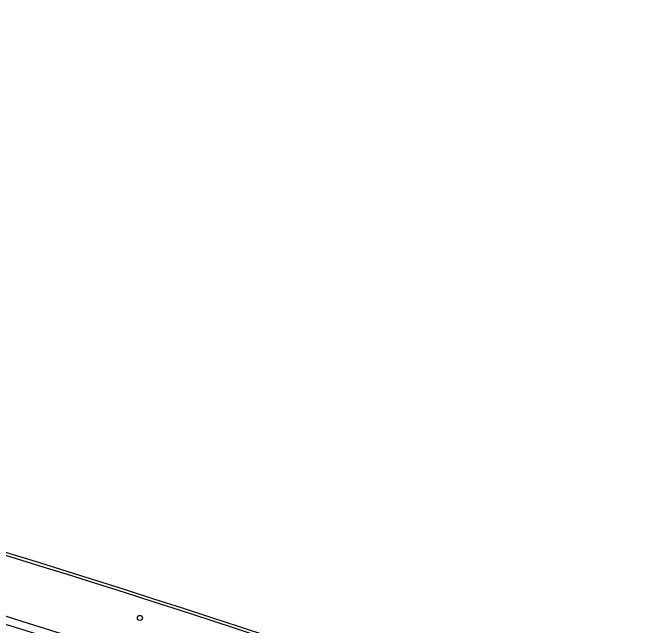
# Model space of a CAD drawing. Header units: inches. Extents: x 499362 to 502582, y 2542122 to 2545349.
# Drawn here: x 500166.4 to 500330.3, y 2544018.4 to 2544176.5 of the extents above; entities that cross this region are included whole.
import ezdxf

# ---------------------------------------------------------------- set-up
doc = ezdxf.new("R2010")
doc.units = ezdxf.units.IN
doc.header["$MEASUREMENT"] = 0
doc.layers.add('0-段落划分', color=2, linetype='Continuous')

# ---------------------------------------------------------------- blocks, each defined once
blk = doc.blocks.new('A$C3A006F90')
at = {"layer": '0-段落划分', "color": 2}
blk.add_circle((500199.15, 2544020.57), 0.65, dxfattribs=at)
blk.add_circle((500199.15, 2544020.57), 0.65, dxfattribs=at)
for radius, start in [(3216, 69.84663), (3216.75, 69.84663), (3201, 69.67678), (3199, 69.67678), (3183.25, 69.93549), (3184, 69.93549)]:
    blk.add_arc((499218.53, 2540962.97), radius, start, 87.41979, dxfattribs=at)

msp = doc.modelspace()

# ---------------------------------------------------------------- block references
at = {"layer": '0-段落划分'}
msp.add_blockref('A$C3A006F90', (0, 0), dxfattribs=at)

doc.saveas('drawing.dxf')
